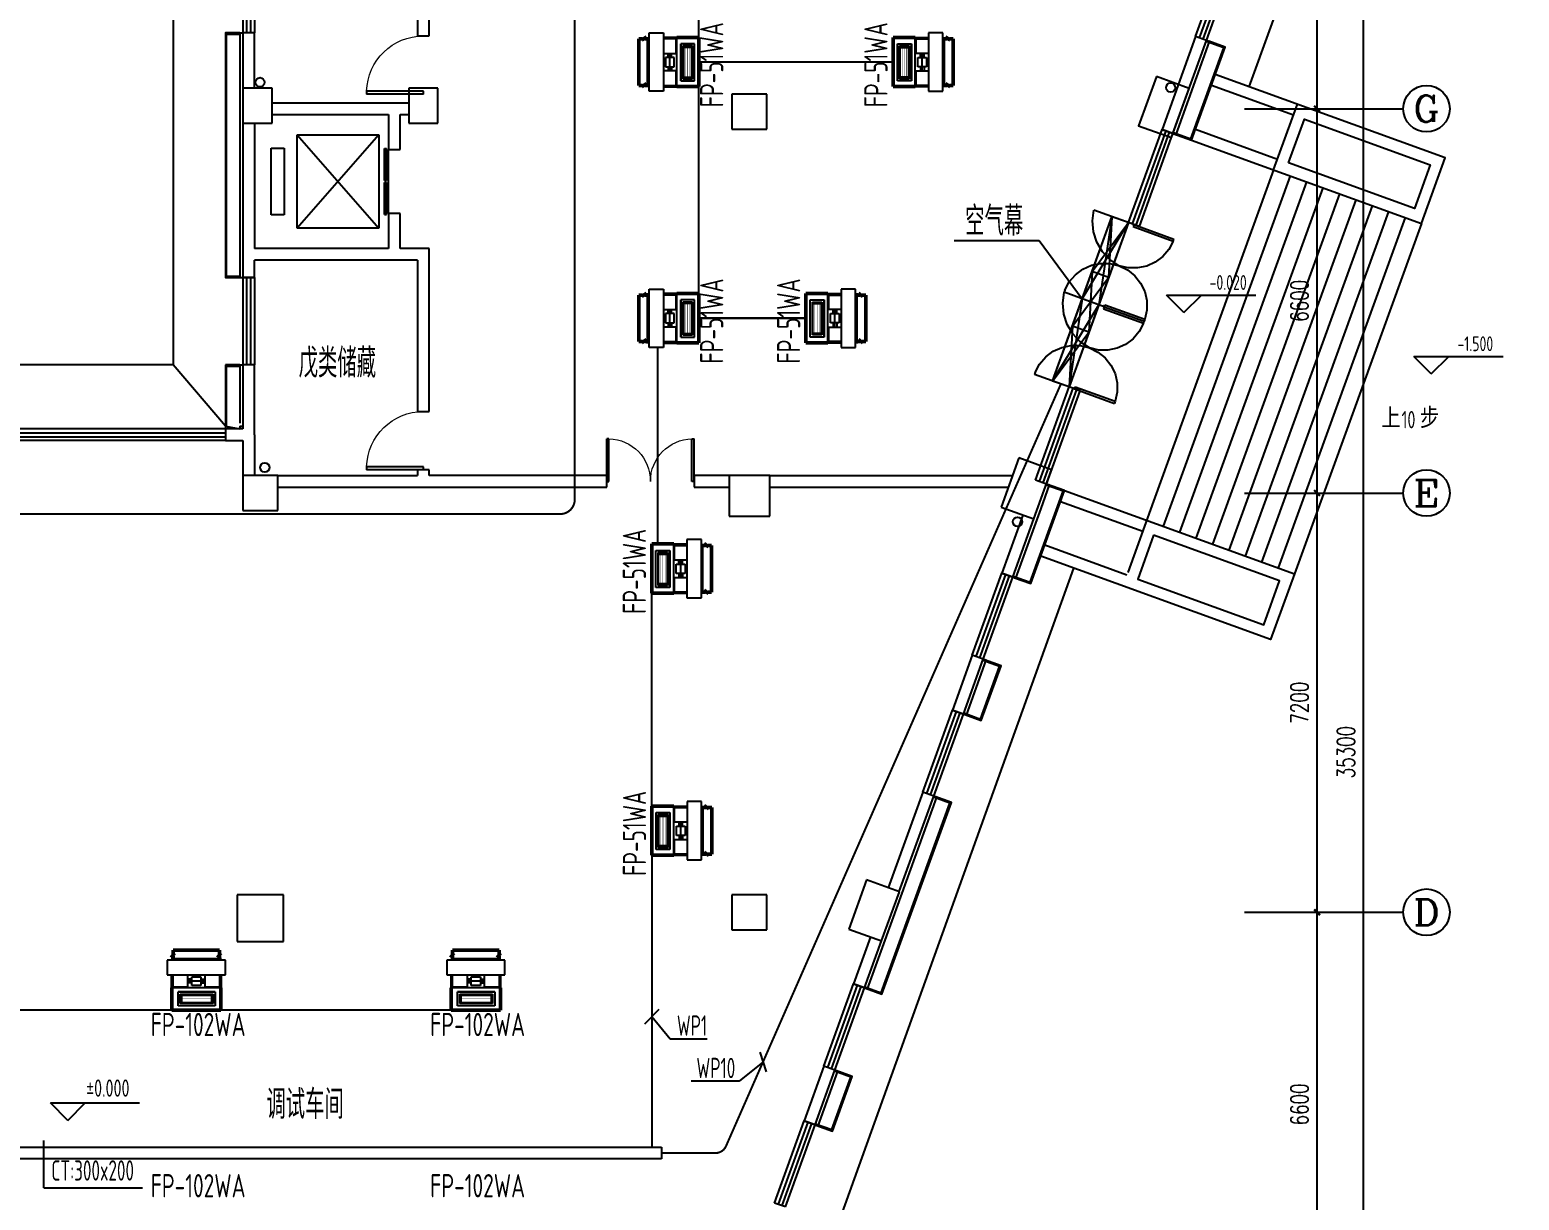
# Model space of a CAD drawing. Extents: x 2166032 to 5302137, y 581493 to 2416206.
# Drawn here: x 2385331 to 2410913, y 1236859 to 1256959 of the extents above; entities that cross this region are included whole.
import ezdxf
from ezdxf.enums import TextEntityAlignment as Align

# ---------------------------------------------------------------- set-up
doc = ezdxf.new("R2010")
doc.units = 0
doc.header["$LTSCALE"] = 1000
doc.header["$MEASUREMENT"] = 0
doc.linetypes.add('DASHEDX2', pattern=[1.5, 1, -0.5])
for name, color, linetype in [('3T_WOOD', 21, 'Continuous'), ('ACS_FFG_FK', 7, 'Continuous'), ('AXIS', 3, 'Continuous'), ('AXIS_TEXT', 7, 'Continuous'), ('CABLETRAY', 4, 'Continuous'), ('COLUMN', 2, 'Continuous'), ('DIM-照明', 3, 'Continuous'), ('DIM_ELEV', 3, 'Continuous'), ('DIM_SYMB', 3, 'Continuous'), ('PUB_TEXT', 7, 'Continuous'), ('STAIR', 8, 'Continuous'), ('SURFACE', 8, 'Continuous'), ('TEL_TEXT', 7, 'Continuous'), ('WALL', 8, 'Continuous'), ('WINDOW', 8, 'Continuous'), ('WIRE-照明', 1, 'Continuous'), ('屋面', 151, 'Continuous'), ('石材幕墙', 8, 'Continuous')]:
    doc.layers.add(name, color=color, linetype=linetype)
doc.layers.add('ACS_KT_SB', color=130, linetype='Continuous', lineweight=13)
doc.layers.add('ACS_SFG_F2', color=6, linetype='Continuous', lineweight=50)
doc.styles.add('_TCH_AXIS', font='complex_.ttf')
doc.styles.add('_TCH_DIM', font='tssdeng.shx', dxfattribs={"bigfont": 'tssdchn.shx'})
doc.styles.add('_TEL_DIM', font='@tssdeng.shx', dxfattribs={"width": 0.8, "height": 3.5, "bigfont": '!tssdchn.shx'})
doc.styles.add('COMPLEX', font='complex_.ttf')
doc.styles.add('DIM_FONT', font='simplex_.ttf', dxfattribs={"width": 0.7})
doc.styles.add('TSSD_Dimension', font='Tssdeng.shx', dxfattribs={"width": 0.7, "bigfont": 'tssdchn.shx'})
doc.styles.add('TSSD_REIN', font='tssdeng.shx', dxfattribs={"width": 0.7, "bigfont": 'tssdchn.shx'})
doc.dimstyles.new('DIMN', dxfattribs={"dimtxt": 300, "dimasz": 100, "dimexe": 250, "dimexo": 300, "dimgap": 150, "dimtad": 1, "dimdec": 0, "dimzin": 0, "dimdsep": 46, "dimtxsty": 'DIM_FONT', "dimblk": 'ARCHTICK', "dimcen": 0.09, "dimclrt": 7, "dimazin": 2, "dimtfac": 1, "dimtdec": 0, "dimtix": 1, "dimtmove": 2, "dimatfit": 3, "dimldrblk": 'ARCHTICK', "dimfxl": 1, "dimtolj": 1, "dimtzin": 0, "dimarcsym": 0})

# ---------------------------------------------------------------- blocks, each defined once
blk = doc.blocks.new('A$C7AC737C2')
at = {"color": 6, "linetype": 'Continuous'}
for p, q in [((0, 150), (1500, 150)), ((0, -150), (0, 150)), ((0, 150), (1500, -150)), ((1500, 150), (0, -150)), ((1500, -150), (1500, 150)), ((1500, -150), (0, -150))]:
    blk.add_line(p, q, dxfattribs=at)
blk = doc.blocks.new('H-DTDFFS-20')
for p, q in [((-0.5, 0.5), (0.5, 0.5)), ((-0.5, -0.5), (-0.5, 0.5)), ((0.5, 0.5), (-0.5, 0.5)), ((0.5, 0.5), (0.5, -0.5)), ((-0.44, -0.34), (-0.44, 0.34)), ((-0.44, 0.34), (0.44, 0.34)), ((-0.4, 0.3), (0.4, 0.3)), ((-0.4, -0.3), (-0.4, 0.3)), ((0.4, 0.3), (0.4, -0.3)), ((0.44, 0.34), (0.44, -0.34)), ((0.44, -0.34), (-0.44, -0.34)), ((0.4, -0.3), (-0.4, -0.3)), ((0.5, -0.5), (-0.5, -0.5))]:
    blk.add_line(p, q)
at = {"const_width": 0.01}
for points in [[(-0.4, 0.162), (0.4, 0.162)], [(-0.4, 0), (0.4, 0)], [(-0.4, -0.162), (0.4, -0.162)]]:
    blk.add_lwpolyline(points, dxfattribs=at)
blk = doc.blocks.new('_ArchTick')
at = {"color": 0, "linetype": 'ByBlock', "const_width": 0.4}
blk.add_lwpolyline([(-0.5, -0.5), (0.5, 0.5)], dxfattribs=at)
blk = doc.blocks.new('*D2531')
at = {"layer": 'AXIS', "color": 0, "lineweight": -2}
for p, q in [((2406497, 1241804), (2407690, 1241804)), ((2407440, 1235204), (2407440, 1241804)), ((2406497, 1235204), (2407690, 1235204))]:
    blk.add_line(p, q, dxfattribs=at)
at = {"layer": 'Defpoints', "color": 0}
for p in [(2406197, 1241804), (2407440, 1241804), (2406197, 1235204)]:
    blk.add_point(p, dxfattribs=at)
at = {"layer": 'AXIS', "color": 0, "lineweight": -2, "xscale": 100, "yscale": 100, "zscale": 100}
for p, rotation in [((2407440, 1241804), 90), ((2407440, 1235204), 270)]:
    blk.add_blockref('_ArchTick', p, dxfattribs=dict(at, rotation=rotation))
at = {"layer": 'AXIS', "color": 7, "insert": (2407138, 1238504), "char_height": 300, "attachment_point": 5, "rotation": 90, "style": 'DIM_FONT'}
blk.add_mtext('\\A1;6600', dxfattribs=at)
blk = doc.blocks.new('*D2532')
at = {"layer": 'AXIS', "color": 0, "lineweight": -2}
for p, q in [((2406497, 1249004), (2407690, 1249004)), ((2407440, 1241804), (2407440, 1249004)), ((2406497, 1241804), (2407690, 1241804))]:
    blk.add_line(p, q, dxfattribs=at)
at = {"layer": 'Defpoints', "color": 0}
for p in [(2406197, 1249004), (2407440, 1249004), (2406197, 1241804)]:
    blk.add_point(p, dxfattribs=at)
at = {"layer": 'AXIS', "color": 0, "lineweight": -2, "xscale": 100, "yscale": 100, "zscale": 100}
for p, rotation in [((2407440, 1249004), 90), ((2407440, 1241804), 270)]:
    blk.add_blockref('_ArchTick', p, dxfattribs=dict(at, rotation=rotation))
at = {"layer": 'AXIS', "color": 7, "insert": (2407138, 1245404), "char_height": 300, "attachment_point": 5, "rotation": 90, "style": 'DIM_FONT'}
blk.add_mtext('\\A1;7200', dxfattribs=at)
blk = doc.blocks.new('*D2533')
at = {"layer": 'AXIS', "color": 0, "lineweight": -2}
for p, q in [((2406497, 1255604), (2407690, 1255604)), ((2407440, 1249004), (2407440, 1255604)), ((2406497, 1249004), (2407690, 1249004))]:
    blk.add_line(p, q, dxfattribs=at)
at = {"layer": 'Defpoints', "color": 0}
for p in [(2406197, 1255604), (2407440, 1255604), (2406197, 1249004)]:
    blk.add_point(p, dxfattribs=at)
at = {"layer": 'AXIS', "color": 0, "lineweight": -2, "xscale": 100, "yscale": 100, "zscale": 100}
for p, rotation in [((2407440, 1255604), 90), ((2407440, 1249004), 270)]:
    blk.add_blockref('_ArchTick', p, dxfattribs=dict(at, rotation=rotation))
at = {"layer": 'AXIS', "color": 7, "insert": (2407138, 1252304), "char_height": 300, "attachment_point": 5, "rotation": 90, "style": 'DIM_FONT'}
blk.add_mtext('\\A1;6600', dxfattribs=at)
blk = doc.blocks.new('*D2534')
at = {"layer": 'AXIS', "color": 0, "lineweight": -2}
for p, q in [((2406497, 1262204), (2407690, 1262204)), ((2407440, 1255604), (2407440, 1262204)), ((2406497, 1255604), (2407690, 1255604))]:
    blk.add_line(p, q, dxfattribs=at)
at = {"layer": 'Defpoints', "color": 0}
for p in [(2406197, 1262204), (2407440, 1262204), (2406197, 1255604)]:
    blk.add_point(p, dxfattribs=at)
at = {"layer": 'AXIS', "color": 0, "lineweight": -2, "xscale": 100, "yscale": 100, "zscale": 100}
for p, rotation in [((2407440, 1262204), 90), ((2407440, 1255604), 270)]:
    blk.add_blockref('_ArchTick', p, dxfattribs=dict(at, rotation=rotation))
at = {"layer": 'AXIS', "color": 7, "insert": (2407138, 1258904), "char_height": 300, "attachment_point": 5, "rotation": 90, "style": 'DIM_FONT'}
blk.add_mtext('\\A1;6600', dxfattribs=at)
blk = doc.blocks.new('*D2535')
at = {"layer": 'AXIS', "color": 0, "lineweight": -2}
for p, q in [((2406497, 1262204), (2408490, 1262204)), ((2408240, 1226904), (2408240, 1262204)), ((2406497, 1226904), (2408490, 1226904))]:
    blk.add_line(p, q, dxfattribs=at)
at = {"layer": 'Defpoints', "color": 0}
for p in [(2406197, 1262204), (2408240, 1262204), (2406197, 1226904)]:
    blk.add_point(p, dxfattribs=at)
at = {"layer": 'AXIS', "color": 0, "lineweight": -2, "xscale": 100, "yscale": 100, "zscale": 100}
for p, rotation in [((2408240, 1262204), 90), ((2408240, 1226904), 270)]:
    blk.add_blockref('_ArchTick', p, dxfattribs=dict(at, rotation=rotation))
at = {"layer": 'AXIS', "color": 7, "insert": (2407938, 1244554), "char_height": 300, "attachment_point": 5, "rotation": 90, "style": 'DIM_FONT'}
blk.add_mtext('\\A1;35300', dxfattribs=at)
blk = doc.blocks.new('$DorLib2D$00000001')
for p, q in [((0.45, 0.975), (0.5, 0.975)), ((0.45, 0), (0.45, 0.975)), ((0.5, 0), (0.5, 0.975)), ((0.5, 0), (0.45, 0))]:
    blk.add_line(p, q)
at = {"lineweight": 13}
blk.add_arc((0.475, 0), 0.975, 91.4693, 180, dxfattribs=at)
blk = doc.blocks.new('$TCHSYS$WIN2D')
for p, q in [((-0.5, 0.5), (0.5, 0.5)), ((-0.5, 0.5), (-0.5, -0.5)), ((0.5, 0.5), (0.5, -0.5)), ((0.5, 0.1667), (-0.5, 0.1667)), ((0.5, -0.1667), (-0.5, -0.1667)), ((-0.5, -0.5), (0.5, -0.5))]:
    blk.add_line(p, q)
blk = doc.blocks.new('$DorLib2D$00000141')
at = {"color": 0}
for points in [[(-0.5, 0), (-0.5, 0.487)], [(-0.475, 0.487), (-0.5, 0.487)], [(-0.475, 0), (-0.475, 0.487)], [(-0.369, 0.473), (-0.475, 0.487)], [(-0.268, 0.435), (-0.369, 0.473)], [(-0.178, 0.377), (-0.268, 0.435)], [(-0.103, 0.3), (-0.178, 0.377)], [(0.178, 0.377), (0.103, 0.3)], [(0.268, 0.435), (0.178, 0.377)], [(0.369, 0.473), (0.268, 0.435)], [(0.475, 0.487), (0.369, 0.473)], [(0.475, 0), (0.475, 0.487)], [(0.475, 0.487), (0.5, 0.487)], [(0.5, 0), (0.5, 0.487)], [(-0.047, 0.208), (-0.103, 0.3)], [(-0.012, 0.107), (-0.047, 0.208)], [(0.047, 0.208), (0.012, 0.107)], [(0.103, 0.3), (0.047, 0.208)], [(0, 0), (-0.012, 0.107)], [(-0.012, -0.107), (0, 0)], [(0.012, 0.107), (0, 0)], [(-0.5, 0), (-0.475, 0)], [(0.5, 0), (0.475, 0)]]:
    blk.add_lwpolyline(points, dxfattribs=at)
at = {"color": 0, "linetype": 'DASHEDX2'}
for points in [[(0, 0), (0.03, -0.122), (0.086, -0.234), (0.165, -0.331), (0.264, -0.408), (0.378, -0.461), (0.5, -0.488)], [(-0.5, 0), (-0.5, -0.488)], [(-0.047, -0.208), (-0.012, -0.107)], [(0.5, 0), (0.5, -0.488)], [(-0.178, -0.377), (-0.103, -0.3)], [(-0.103, -0.3), (-0.047, -0.208)], [(-0.475, -0.488), (-0.5, -0.488)], [(-0.475, -0.487), (-0.369, -0.473)], [(-0.369, -0.473), (-0.268, -0.435)], [(-0.268, -0.435), (-0.178, -0.377)]]:
    blk.add_lwpolyline(points, dxfattribs=at)
blk = doc.blocks.new('_AXISO')
blk.add_circle((0, 0), 0.5)
at = {"layer": 'AXIS_TEXT', "style": 'COMPLEX', "width": 1.171875}
blk.add_attdef('A', text='', height=0.56, dxfattribs=at).set_placement((-0.25, -0.28), (0.25, -0.28), align=Align.FIT)
blk = doc.blocks.new('$TCHSYS$LDOR22D')
for p, q in [((-0.517, 0.833), (-0.017, 0.833)), ((-0.517, 0.833), (-0.517, 0.667)), ((-0.017, 0.833), (-0.017, 0.667)), ((0.017, 0.833), (0.017, 0.667)), ((0.017, 0.833), (0.517, 0.833)), ((0.517, 0.833), (0.517, 0.667)), ((-0.517, 0.667), (-0.017, 0.667)), ((-0.5, 0.5), (0.5, 0.5)), ((0.017, 0.667), (0.517, 0.667))]:
    blk.add_line(p, q)
blk = doc.blocks.new('$TCHSYS$DOOR2D')
for p, q in [((0.45, 0.975), (0.5, 0.975)), ((0.45, 0), (0.45, 0.975)), ((0.5, 0), (0.5, 0.975)), ((0.5, 0), (0.45, 0))]:
    blk.add_line(p, q)
at = {"lineweight": 13}
blk.add_arc((0.475, 0), 0.975, 91.4693, 180, dxfattribs=at)
blk = doc.blocks.new('$DorLib2D$00000002')
for p, q in [((-0.5, 0), (-0.5, 0.4875)), ((-0.475, 0.4875), (-0.5, 0.4875)), ((-0.475, 0), (-0.475, 0.4875)), ((0.475, 0), (0.475, 0.4875)), ((0.475, 0.4875), (0.5, 0.4875)), ((0.5, 0), (0.5, 0.4875)), ((-0.5, 0), (-0.475, 0)), ((0.5, 0), (0.475, 0))]:
    blk.add_line(p, q)
at = {"lineweight": 13}
for centre, start, end in [((-0.4875, 0), 0, 88.53072), ((0.4875, 0), 91.46928, 180)]:
    blk.add_arc(centre, 0.4875, start, end, dxfattribs=at)

msp = doc.modelspace()

# ---------------------------------------------------------------- linework, layer by layer
at = {"color": 0}
for p, q in [((2395943.2, 1255974.3), (2395943.2, 1256834.3)), ((2395968.2, 1255904.3), (2395968.2, 1256904.3)), ((2395968.2, 1256904.3), (2396218.2, 1256904.3)), ((2396218.2, 1256904.3), (2396218.2, 1255904.3)), ((2396443.2, 1256829.3), (2396218.2, 1256829.3)), ((2396443.2, 1255979.3), (2396443.2, 1256829.3)), ((2400540.5, 1255979.3), (2400540.5, 1256829.3)), ((2400540.5, 1256829.3), (2400765.5, 1256829.3)), ((2400765.5, 1256904.3), (2400765.5, 1255904.3)), ((2401015.5, 1256904.3), (2400765.5, 1256904.3)), ((2401015.5, 1255904.3), (2401015.5, 1256904.3)), ((2401040.5, 1255974.3), (2401040.5, 1256834.3)), ((2395968.2, 1256804.3), (2395943.2, 1256804.3)), ((2396430.7, 1256804.3), (2396218.2, 1256804.3)), ((2396218.2, 1256554.3), (2396430.7, 1256554.3)), ((2396293.2, 1256484.3), (2396293.2, 1256554.3)), ((2396324.4, 1256254.3), (2396324.4, 1256554.3)), ((2396355.7, 1256484.3), (2396355.7, 1256554.3)), ((2396430.7, 1256554.3), (2396430.7, 1256804.3)), ((2400553, 1256554.3), (2400553, 1256804.3)), ((2400553, 1256804.3), (2400765.5, 1256804.3)), ((2400765.5, 1256554.3), (2400553, 1256554.3)), ((2400628, 1256484.3), (2400628, 1256554.3)), ((2400659.3, 1256254.3), (2400659.3, 1256554.3)), ((2400690.5, 1256484.3), (2400690.5, 1256554.3)), ((2401015.5, 1256804.3), (2401040.5, 1256804.3)), ((2396399.4, 1256484.3), (2396249.4, 1256484.3)), ((2396249.4, 1256484.3), (2396249.4, 1256324.3)), ((2396249.4, 1256324.3), (2396399.4, 1256324.3)), ((2396293.2, 1256324.3), (2396293.2, 1256254.3)), ((2396355.7, 1256324.3), (2396355.7, 1256254.3)), ((2396399.4, 1256324.3), (2396399.4, 1256484.3)), ((2400584.3, 1256484.3), (2400734.3, 1256484.3)), ((2400584.3, 1256324.3), (2400584.3, 1256484.3)), ((2400734.3, 1256324.3), (2400584.3, 1256324.3)), ((2400628, 1256324.3), (2400628, 1256254.3)), ((2400690.5, 1256324.3), (2400690.5, 1256254.3)), ((2400734.3, 1256484.3), (2400734.3, 1256324.3)), ((2396430.7, 1256254.3), (2396218.2, 1256254.3)), ((2396430.7, 1256004.3), (2396430.7, 1256254.3)), ((2400553, 1256004.3), (2400553, 1256254.3)), ((2400553, 1256254.3), (2400765.5, 1256254.3)), ((2395968.2, 1256004.3), (2395943.2, 1256004.3)), ((2396218.2, 1255904.3), (2395968.2, 1255904.3)), ((2396218.2, 1256004.3), (2396430.7, 1256004.3)), ((2396218.2, 1255979.3), (2396443.2, 1255979.3)), ((2400765.5, 1255979.3), (2400540.5, 1255979.3)), ((2400765.5, 1256004.3), (2400553, 1256004.3)), ((2400765.5, 1255904.3), (2401015.5, 1255904.3)), ((2401015.5, 1256004.3), (2401040.5, 1256004.3)), ((2395968.2, 1251504.3), (2395968.2, 1252504.3)), ((2395968.2, 1252504.3), (2396218.2, 1252504.3)), ((2396218.2, 1252504.3), (2396218.2, 1251504.3)), ((2399265.9, 1252504.3), (2399265.9, 1251504.3)), ((2399515.9, 1252504.3), (2399265.9, 1252504.3)), ((2399515.9, 1251504.3), (2399515.9, 1252504.3)), ((2395943.2, 1251574.3), (2395943.2, 1252434.3)), ((2395968.2, 1252404.3), (2395943.2, 1252404.3)), ((2396443.2, 1252429.3), (2396218.2, 1252429.3)), ((2396430.7, 1252404.3), (2396218.2, 1252404.3)), ((2396430.7, 1252154.3), (2396430.7, 1252404.3)), ((2396443.2, 1251579.3), (2396443.2, 1252429.3)), ((2399040.9, 1251579.3), (2399040.9, 1252429.3)), ((2399040.9, 1252429.3), (2399265.9, 1252429.3)), ((2399053.4, 1252154.3), (2399053.4, 1252404.3)), ((2399053.4, 1252404.3), (2399265.9, 1252404.3)), ((2399515.9, 1252404.3), (2399540.9, 1252404.3)), ((2399540.9, 1251574.3), (2399540.9, 1252434.3)), ((2396218.2, 1252154.3), (2396430.7, 1252154.3)), ((2396399.4, 1252084.3), (2396249.4, 1252084.3)), ((2396249.4, 1252084.3), (2396249.4, 1251924.3)), ((2396293.2, 1252084.3), (2396293.2, 1252154.3)), ((2396324.4, 1251854.3), (2396324.4, 1252154.3)), ((2396355.7, 1252084.3), (2396355.7, 1252154.3)), ((2396399.4, 1251924.3), (2396399.4, 1252084.3)), ((2399265.9, 1252154.3), (2399053.4, 1252154.3)), ((2399084.7, 1252084.3), (2399234.7, 1252084.3)), ((2399084.7, 1251924.3), (2399084.7, 1252084.3)), ((2399128.4, 1252084.3), (2399128.4, 1252154.3)), ((2399159.7, 1251854.3), (2399159.7, 1252154.3)), ((2399190.9, 1252084.3), (2399190.9, 1252154.3)), ((2399234.7, 1252084.3), (2399234.7, 1251924.3)), ((2396430.7, 1251854.3), (2396218.2, 1251854.3)), ((2396249.4, 1251924.3), (2396399.4, 1251924.3)), ((2396293.2, 1251924.3), (2396293.2, 1251854.3)), ((2396355.7, 1251924.3), (2396355.7, 1251854.3)), ((2396430.7, 1251604.3), (2396430.7, 1251854.3)), ((2399053.4, 1251604.3), (2399053.4, 1251854.3)), ((2399053.4, 1251854.3), (2399265.9, 1251854.3)), ((2399234.7, 1251924.3), (2399084.7, 1251924.3)), ((2399128.4, 1251924.3), (2399128.4, 1251854.3)), ((2399190.9, 1251924.3), (2399190.9, 1251854.3)), ((2395968.2, 1251604.3), (2395943.2, 1251604.3)), ((2396218.2, 1251504.3), (2395968.2, 1251504.3)), ((2396218.2, 1251604.3), (2396430.7, 1251604.3)), ((2396218.2, 1251579.3), (2396443.2, 1251579.3)), ((2399265.9, 1251579.3), (2399040.9, 1251579.3)), ((2399265.9, 1251604.3), (2399053.4, 1251604.3)), ((2399265.9, 1251504.3), (2399515.9, 1251504.3)), ((2399515.9, 1251604.3), (2399540.9, 1251604.3)), ((2396391.8, 1247278.7), (2396391.8, 1248128.7)), ((2396391.8, 1248128.7), (2396616.8, 1248128.7)), ((2396616.8, 1248203.7), (2396616.8, 1247203.7)), ((2396866.8, 1248203.7), (2396616.8, 1248203.7)), ((2396866.8, 1247203.7), (2396866.8, 1248203.7)), ((2396891.8, 1247273.7), (2396891.8, 1248133.7)), ((2396404.3, 1247853.7), (2396404.3, 1248103.7)), ((2396404.3, 1248103.7), (2396616.8, 1248103.7)), ((2396616.8, 1247853.7), (2396404.3, 1247853.7)), ((2396479.3, 1247783.7), (2396479.3, 1247853.7)), ((2396510.6, 1247553.7), (2396510.6, 1247853.7)), ((2396541.8, 1247783.7), (2396541.8, 1247853.7)), ((2396866.8, 1248103.7), (2396891.8, 1248103.7)), ((2396435.6, 1247783.7), (2396585.6, 1247783.7)), ((2396435.6, 1247623.7), (2396435.6, 1247783.7)), ((2396585.6, 1247623.7), (2396435.6, 1247623.7)), ((2396479.3, 1247623.7), (2396479.3, 1247553.7)), ((2396541.8, 1247623.7), (2396541.8, 1247553.7)), ((2396585.6, 1247783.7), (2396585.6, 1247623.7)), ((2396404.3, 1247303.7), (2396404.3, 1247553.7)), ((2396404.3, 1247553.7), (2396616.8, 1247553.7)), ((2396616.8, 1247278.7), (2396391.8, 1247278.7)), ((2396616.8, 1247303.7), (2396404.3, 1247303.7)), ((2396616.8, 1247203.7), (2396866.8, 1247203.7)), ((2396866.8, 1247303.7), (2396891.8, 1247303.7)), ((2396394.3, 1242778.7), (2396394.3, 1243628.7)), ((2396394.3, 1243628.7), (2396619.3, 1243628.7)), ((2396406.8, 1243353.7), (2396406.8, 1243603.7)), ((2396406.8, 1243603.7), (2396619.3, 1243603.7)), ((2396619.3, 1243703.7), (2396619.3, 1242703.7)), ((2396869.3, 1243703.7), (2396619.3, 1243703.7)), ((2396869.3, 1242703.7), (2396869.3, 1243703.7)), ((2396869.3, 1243603.7), (2396894.3, 1243603.7)), ((2396894.3, 1242773.7), (2396894.3, 1243633.7)), ((2396619.3, 1243353.7), (2396406.8, 1243353.7)), ((2396438.1, 1243283.7), (2396588.1, 1243283.7)), ((2396438.1, 1243123.7), (2396438.1, 1243283.7)), ((2396481.8, 1243283.7), (2396481.8, 1243353.7)), ((2396513.1, 1243053.7), (2396513.1, 1243353.7)), ((2396544.3, 1243283.7), (2396544.3, 1243353.7)), ((2396588.1, 1243283.7), (2396588.1, 1243123.7)), ((2396406.8, 1242803.7), (2396406.8, 1243053.7)), ((2396406.8, 1243053.7), (2396619.3, 1243053.7)), ((2396588.1, 1243123.7), (2396438.1, 1243123.7)), ((2396481.8, 1243123.7), (2396481.8, 1243053.7)), ((2396544.3, 1243123.7), (2396544.3, 1243053.7)), ((2396619.3, 1242778.7), (2396394.3, 1242778.7)), ((2396619.3, 1242803.7), (2396406.8, 1242803.7)), ((2396869.3, 1242803.7), (2396894.3, 1242803.7)), ((2396619.3, 1242703.7), (2396869.3, 1242703.7)), ((2388691.8, 1240979), (2387691.8, 1240979)), ((2387691.8, 1240979), (2387691.8, 1240729)), ((2388621.8, 1241004), (2387761.8, 1241004)), ((2387791.8, 1240979), (2387791.8, 1241004)), ((2388591.8, 1240979), (2388591.8, 1241004)), ((2388691.8, 1240729), (2388691.8, 1240979)), ((2393491.8, 1240979), (2392491.8, 1240979)), ((2392491.8, 1240979), (2392491.8, 1240729)), ((2393421.8, 1241004), (2392561.8, 1241004)), ((2392591.8, 1240979), (2392591.8, 1241004)), ((2393391.8, 1240979), (2393391.8, 1241004)), ((2393491.8, 1240729), (2393491.8, 1240979)), ((2387691.8, 1240729), (2388691.8, 1240729)), ((2387766.8, 1240504), (2387766.8, 1240729)), ((2387791.8, 1240516.5), (2387791.8, 1240729)), ((2388041.8, 1240729), (2388041.8, 1240516.5)), ((2388111.8, 1240547.7), (2388111.8, 1240697.7)), ((2388111.8, 1240697.7), (2388271.8, 1240697.7)), ((2388271.8, 1240697.7), (2388271.8, 1240547.7)), ((2388341.8, 1240516.5), (2388341.8, 1240729)), ((2388591.8, 1240729), (2388591.8, 1240516.5)), ((2388616.8, 1240729), (2388616.8, 1240504)), ((2392491.8, 1240729), (2393491.8, 1240729)), ((2392566.8, 1240504), (2392566.8, 1240729)), ((2392591.8, 1240516.5), (2392591.8, 1240729)), ((2392841.8, 1240729), (2392841.8, 1240516.5)), ((2392911.8, 1240547.7), (2392911.8, 1240697.7)), ((2392911.8, 1240697.7), (2393071.8, 1240697.7)), ((2393071.8, 1240697.7), (2393071.8, 1240547.7)), ((2393141.8, 1240516.5), (2393141.8, 1240729)), ((2393391.8, 1240729), (2393391.8, 1240516.5)), ((2393416.8, 1240729), (2393416.8, 1240504)), ((2388616.8, 1240504), (2387766.8, 1240504)), ((2388041.8, 1240516.5), (2387791.8, 1240516.5)), ((2388111.8, 1240654), (2388041.8, 1240654)), ((2388341.8, 1240622.7), (2388041.8, 1240622.7)), ((2388111.8, 1240591.5), (2388041.8, 1240591.5)), ((2388271.8, 1240547.7), (2388111.8, 1240547.7)), ((2388271.8, 1240654), (2388341.8, 1240654)), ((2388271.8, 1240591.5), (2388341.8, 1240591.5)), ((2388591.8, 1240516.5), (2388341.8, 1240516.5)), ((2393416.8, 1240504), (2392566.8, 1240504)), ((2392841.8, 1240516.5), (2392591.8, 1240516.5)), ((2392911.8, 1240654), (2392841.8, 1240654)), ((2393141.8, 1240622.7), (2392841.8, 1240622.7)), ((2392911.8, 1240591.5), (2392841.8, 1240591.5)), ((2393071.8, 1240547.7), (2392911.8, 1240547.7)), ((2393071.8, 1240654), (2393141.8, 1240654)), ((2393071.8, 1240591.5), (2393141.8, 1240591.5)), ((2393391.8, 1240516.5), (2393141.8, 1240516.5))]:
    msp.add_line(p, q, dxfattribs=at)
at = {"color": 6, "linetype": 'Continuous'}
for p, q in [((2403578.8, 1252808.8), (2403918.4, 1253749.3)), ((2403918.4, 1253749.3), (2403861, 1252706.9)), ((2404200.6, 1253647.5), (2403918.4, 1253749.3)), ((2403578.8, 1252808.8), (2404200.6, 1253647.5)), ((2404200.6, 1253647.5), (2403861, 1252706.9)), ((2403239.2, 1251868.2), (2403578.8, 1252808.8)), ((2403578.8, 1252808.8), (2403521.4, 1251766.3)), ((2403861, 1252706.9), (2403578.8, 1252808.8)), ((2403861, 1252706.9), (2403578.8, 1252808.8)), ((2403239.2, 1251868.2), (2403861, 1252706.9)), ((2403861, 1252706.9), (2403521.4, 1251766.3)), ((2402899.6, 1250927.6), (2403239.2, 1251868.2)), ((2402899.6, 1250927.6), (2403521.4, 1251766.3)), ((2403239.2, 1251868.2), (2403181.8, 1250825.8)), ((2403521.4, 1251766.3), (2403181.8, 1250825.8)), ((2403521.4, 1251766.3), (2403239.2, 1251868.2)), ((2403521.4, 1251766.3), (2403239.2, 1251868.2)), ((2403181.8, 1250825.8), (2402899.6, 1250927.6))]:
    msp.add_line(p, q, dxfattribs=at)
for p, q in [((2401207.2, 1253340.9), (2402667.4, 1253340.9)), ((2402667.4, 1253340.9), (2403409, 1252338.5)), ((2385571.1, 1237072.2), (2385571.1, 1237884.1)), ((2385571.1, 1237072.2), (2387265.5, 1237072.2))]:
    msp.add_line(p, q)
msp.add_circle((2604640.5, 1020101.3), 438608.5)
at = {"layer": '3T_WOOD'}
for points in [[(2406274.8, 1255980.6), (2407763.1, 1260086.3), (2405217.5, 1263704.2), (2387791.8, 1263704.2), (2387791.8, 1251204.2), (2382241.8, 1251204.2)], [(2388691.8, 1250154.2), (2387791.8, 1251204.2)], [(2403259.7, 1247713), (2395352.7, 1225704.2), (2378591.8, 1225704.2)]]:
    msp.add_lwpolyline(points, dxfattribs=at)
at = {"layer": 'ACS_SFG_F2'}
for p, q in [((2395922, 1256838.8), (2395844.8, 1256780.9)), ((2395897.3, 1256804.3), (2395922, 1256838.8)), ((2396821.5, 1256829.3), (2396443.2, 1256829.3)), ((2396821.5, 1255984.2), (2396821.5, 1256829.3)), ((2400162.2, 1255984.2), (2400162.2, 1256829.3)), ((2400162.2, 1256829.3), (2400540.5, 1256829.3)), ((2401086.4, 1256804.3), (2401061.7, 1256838.8)), ((2401061.7, 1256838.8), (2401138.9, 1256780.9)), ((2395855.4, 1256803.7), (2395793.2, 1256804.3)), ((2395793.2, 1256804.3), (2395793.2, 1256004.3)), ((2395844.8, 1256780.9), (2395855.4, 1256803.7)), ((2395943.2, 1256804.3), (2395897.3, 1256804.3)), ((2401040.5, 1256804.3), (2401086.4, 1256804.3)), ((2401128.4, 1256803.7), (2401190.5, 1256804.3)), ((2401138.9, 1256780.9), (2401128.4, 1256803.7)), ((2401190.5, 1256804.3), (2401190.5, 1256004.3)), ((2395922, 1256038.8), (2395844.8, 1255980.9)), ((2395897.3, 1256004.3), (2395922, 1256038.8)), ((2401086.4, 1256004.3), (2401061.7, 1256038.8)), ((2401061.7, 1256038.8), (2401138.9, 1255980.9)), ((2395855.4, 1256003.7), (2395793.2, 1256004.3)), ((2395844.8, 1255980.9), (2395855.4, 1256003.7)), ((2395943.2, 1256004.3), (2395897.3, 1256004.3)), ((2396821.5, 1255984.2), (2396443.2, 1255984.2)), ((2400162.2, 1255984.2), (2400540.5, 1255984.2)), ((2401040.5, 1256004.3), (2401086.4, 1256004.3)), ((2401128.4, 1256003.7), (2401190.5, 1256004.3)), ((2401138.9, 1255980.9), (2401128.4, 1256003.7)), ((2395855.4, 1252403.7), (2395793.2, 1252404.3)), ((2395793.2, 1252404.3), (2395793.2, 1251604.3)), ((2395922, 1252438.8), (2395844.8, 1252380.9)), ((2395844.8, 1252380.9), (2395855.4, 1252403.7)), ((2395897.3, 1252404.3), (2395922, 1252438.8)), ((2395943.2, 1252404.3), (2395897.3, 1252404.3)), ((2396821.5, 1252429.3), (2396443.2, 1252429.3)), ((2396821.5, 1251584.2), (2396821.5, 1252429.3)), ((2398662.6, 1251584.2), (2398662.6, 1252429.3)), ((2398662.6, 1252429.3), (2399040.9, 1252429.3)), ((2399540.9, 1252404.3), (2399586.8, 1252404.3)), ((2399586.8, 1252404.3), (2399562.1, 1252438.8)), ((2399562.1, 1252438.8), (2399639.3, 1252380.9)), ((2399628.8, 1252403.7), (2399690.9, 1252404.3)), ((2399639.3, 1252380.9), (2399628.8, 1252403.7)), ((2399690.9, 1252404.3), (2399690.9, 1251604.3)), ((2395855.4, 1251603.7), (2395793.2, 1251604.3)), ((2395922, 1251638.8), (2395844.8, 1251580.9)), ((2395844.8, 1251580.9), (2395855.4, 1251603.7)), ((2395897.3, 1251604.3), (2395922, 1251638.8)), ((2395943.2, 1251604.3), (2395897.3, 1251604.3)), ((2396821.5, 1251584.2), (2396443.2, 1251584.2)), ((2398662.6, 1251584.2), (2399040.9, 1251584.2)), ((2399540.9, 1251604.3), (2399586.8, 1251604.3)), ((2399586.8, 1251604.3), (2399562.1, 1251638.8)), ((2399562.1, 1251638.8), (2399639.3, 1251580.9)), ((2399628.8, 1251603.7), (2399690.9, 1251604.3)), ((2399639.3, 1251580.9), (2399628.8, 1251603.7)), ((2396013.5, 1247283.6), (2396013.5, 1248128.7)), ((2396013.5, 1248128.7), (2396391.8, 1248128.7)), ((2396937.7, 1248103.7), (2396913, 1248138.2)), ((2396913, 1248138.2), (2396990.2, 1248080.3)), ((2396891.8, 1248103.7), (2396937.7, 1248103.7)), ((2396979.7, 1248103.1), (2397041.8, 1248103.7)), ((2396990.2, 1248080.3), (2396979.7, 1248103.1)), ((2397041.8, 1248103.7), (2397041.8, 1247303.7)), ((2396013.5, 1247283.6), (2396391.8, 1247283.6)), ((2396891.8, 1247303.7), (2396937.7, 1247303.7)), ((2396937.7, 1247303.7), (2396913, 1247338.2)), ((2396913, 1247338.2), (2396990.2, 1247280.3)), ((2396979.7, 1247303.1), (2397041.8, 1247303.7)), ((2396990.2, 1247280.3), (2396979.7, 1247303.1)), ((2396016, 1242783.6), (2396016, 1243628.7)), ((2396016, 1243628.7), (2396394.3, 1243628.7)), ((2396894.3, 1243603.7), (2396940.2, 1243603.7)), ((2396940.2, 1243603.7), (2396915.5, 1243638.3)), ((2396915.5, 1243638.3), (2396992.7, 1243580.4)), ((2396982.2, 1243603.2), (2397044.3, 1243603.7)), ((2396992.7, 1243580.4), (2396982.2, 1243603.2)), ((2397044.3, 1243603.7), (2397044.3, 1242803.7)), ((2396016, 1242783.6), (2396394.3, 1242783.6)), ((2396894.3, 1242803.7), (2396940.2, 1242803.7)), ((2396940.2, 1242803.7), (2396915.5, 1242838.3)), ((2396915.5, 1242838.3), (2396992.7, 1242780.4)), ((2396982.2, 1242803.2), (2397044.3, 1242803.7)), ((2396992.7, 1242780.4), (2396982.2, 1242803.2)), ((2387757.2, 1241025.2), (2387815.2, 1241102.3)), ((2387791.8, 1241049.8), (2387757.2, 1241025.2)), ((2388591.8, 1241154), (2387791.8, 1241154)), ((2387792.3, 1241091.8), (2387791.8, 1241154)), ((2387791.8, 1241004), (2387791.8, 1241049.8)), ((2387815.2, 1241102.3), (2387792.3, 1241091.8)), ((2388557.2, 1241025.2), (2388615.2, 1241102.3)), ((2388591.8, 1241049.8), (2388557.2, 1241025.2)), ((2388592.3, 1241091.8), (2388591.8, 1241154)), ((2388591.8, 1241004), (2388591.8, 1241049.8)), ((2388615.2, 1241102.3), (2388592.3, 1241091.8)), ((2392557.2, 1241025.2), (2392615.2, 1241102.3)), ((2392591.8, 1241049.8), (2392557.2, 1241025.2)), ((2393391.8, 1241154), (2392591.8, 1241154)), ((2392592.3, 1241091.8), (2392591.8, 1241154)), ((2392591.8, 1241004), (2392591.8, 1241049.8)), ((2392615.2, 1241102.3), (2392592.3, 1241091.8)), ((2393357.2, 1241025.2), (2393415.2, 1241102.3)), ((2393391.8, 1241049.8), (2393357.2, 1241025.2)), ((2393392.3, 1241091.8), (2393391.8, 1241154)), ((2393391.8, 1241004), (2393391.8, 1241049.8)), ((2393415.2, 1241102.3), (2393392.3, 1241091.8)), ((2387769.2, 1240125.6), (2387769.2, 1240504)), ((2388614.3, 1240125.6), (2388614.3, 1240504)), ((2392569.2, 1240125.6), (2392569.2, 1240504)), ((2393414.3, 1240125.6), (2393414.3, 1240504)), ((2388614.3, 1240125.6), (2387769.2, 1240125.7)), ((2393414.3, 1240125.6), (2392569.2, 1240125.7))]:
    msp.add_line(p, q, dxfattribs=at)
at = {"layer": 'AXIS'}
for p, q in [((2406196.6, 1255604.2), (2408920.1, 1255604.2)), ((2406196.6, 1249004.2), (2408920.1, 1249004.2)), ((2406196.6, 1241804.2), (2408920.1, 1241804.2))]:
    msp.add_line(p, q, dxfattribs=at)
at = {"layer": 'CABLETRAY'}
for p, q in [((2379005.9, 1237769), (2396179, 1237769)), ((2396179, 1237769), (2396179, 1237569)), ((2396179, 1237569), (2379005.9, 1237569))]:
    msp.add_line(p, q, dxfattribs=at)
at = {"layer": 'COLUMN'}
for p, q in [((2389491.8, 1255954.2), (2388991.8, 1255954.2)), ((2388991.8, 1255954.2), (2388991.8, 1255354.2)), ((2389491.8, 1255354.2), (2389491.8, 1255954.2)), ((2392341.8, 1255954.2), (2391841.8, 1255954.2)), ((2391841.8, 1255954.2), (2391841.8, 1255354.2)), ((2392341.8, 1255354.2), (2392341.8, 1255954.2)), ((2397991.8, 1255854.2), (2397391.8, 1255854.2)), ((2397391.8, 1255854.2), (2397391.8, 1255254.2)), ((2397991.8, 1255254.2), (2397991.8, 1255854.2)), ((2388991.8, 1255354.2), (2389491.8, 1255354.2)), ((2391841.8, 1255354.2), (2392341.8, 1255354.2)), ((2397391.8, 1255254.2), (2397991.8, 1255254.2)), ((2402317.9, 1249608.6), (2402012.3, 1248762.1)), ((2402882.2, 1249404.9), (2402317.9, 1249608.6)), ((2402576.6, 1248558.3), (2402882.2, 1249404.9)), ((2389591.8, 1249304.2), (2388991.8, 1249304.2)), ((2388991.8, 1249304.2), (2388991.8, 1248704.2)), ((2389591.8, 1248704.2), (2389591.8, 1249304.2)), ((2398041.8, 1249304.2), (2397341.8, 1249304.2)), ((2397341.8, 1249304.2), (2397341.8, 1248604.2)), ((2398041.8, 1248604.2), (2398041.8, 1249304.2)), ((2388991.8, 1248704.2), (2389591.8, 1248704.2)), ((2402012.3, 1248762.1), (2402576.6, 1248558.3)), ((2397341.8, 1248604.2), (2398041.8, 1248604.2)), ((2399702.2, 1242361.4), (2399396.6, 1241514.9)), ((2400266.6, 1242157.7), (2399702.2, 1242361.4)), ((2389691.8, 1242104.2), (2388891.8, 1242104.2)), ((2388891.8, 1242104.2), (2388891.8, 1241304.2)), ((2389691.8, 1241304.2), (2389691.8, 1242104.2)), ((2397991.8, 1242104.2), (2397391.8, 1242104.2)), ((2397391.8, 1242104.2), (2397391.8, 1241504.2)), ((2397991.8, 1241504.2), (2397991.8, 1242104.2)), ((2399961, 1241311.2), (2400266.6, 1242157.7)), ((2397391.8, 1241504.2), (2397991.8, 1241504.2)), ((2399396.6, 1241514.9), (2399961, 1241311.2)), ((2388891.8, 1241304.2), (2389691.8, 1241304.2))]:
    msp.add_line(p, q, dxfattribs=at)
at = {"layer": 'DIM-照明'}
for p, q in [((2395892.3, 1239890.1), (2396139.7, 1240137.6)), ((2397871.1, 1239399), (2397976.6, 1239065.3))]:
    msp.add_line(p, q, dxfattribs=at)
for points in [[(2396016, 1240013.8), (2396331.8, 1239633.5)], [(2396331.8, 1239633.5), (2396963.4, 1239633.5)], [(2397923.8, 1239232.1), (2397514.2, 1238904.7)], [(2397514.2, 1238904.7), (2396693, 1238904.7)]]:
    msp.add_lwpolyline(points, dxfattribs=at)
at = {"layer": 'DIM_ELEV'}
for p, q in [((2405153.3, 1252102.2), (2404853.3, 1252402.2)), ((2404853.3, 1252402.2), (2406386.6, 1252402.2)), ((2405153.3, 1252102.2), (2405453.3, 1252402.2)), ((2409403.3, 1251050), (2409103.3, 1251350)), ((2409103.3, 1251350), (2410636.7, 1251350)), ((2409403.3, 1251050), (2409703.3, 1251350)), ((2385984.8, 1238230.8), (2385684.8, 1238530.8)), ((2385684.8, 1238530.8), (2387218.1, 1238530.8)), ((2385984.8, 1238230.8), (2386284.8, 1238530.8))]:
    msp.add_line(p, q, dxfattribs=at)
at = {"layer": 'DIM_SYMB'}
msp.add_lwpolyline([(2408448.4, 1250324.8, 0, 0, 0), (2407065.6, 1250831.9, 80, 0, 0), (2406784, 1250935.2, 0, 0, 0)], format="xyseb", dxfattribs=at)
at = {"layer": 'STAIR'}
for p, q in [((2389924.9, 1255154.2), (2391324.9, 1255154.2)), ((2389924.9, 1253554.2), (2389924.9, 1255154.2)), ((2389924.9, 1255154.2), (2391324.9, 1253554.2)), ((2391324.9, 1255154.2), (2389924.9, 1253554.2)), ((2391324.9, 1255154.2), (2391324.9, 1253554.2)), ((2389474.9, 1254929.2), (2389699.9, 1254929.2)), ((2389474.9, 1253779.2), (2389474.9, 1254929.2)), ((2389699.9, 1254929.2), (2389699.9, 1253779.2)), ((2406695.1, 1254551.8), (2404633.2, 1248863.9)), ((2406977.1, 1254449.6), (2404795.9, 1248432.6)), ((2407259.1, 1254347.3), (2405078, 1248330.3)), ((2407541.2, 1254245.1), (2405360, 1248228.1)), ((2407823.2, 1254142.9), (2405642, 1248125.9)), ((2408105.2, 1254040.6), (2405924.1, 1248023.6)), ((2389699.9, 1253779.2), (2389474.9, 1253779.2)), ((2408387.3, 1253938.4), (2406206.1, 1247921.4)), ((2408669.3, 1253836.1), (2406488.2, 1247819.1)), ((2391324.9, 1253554.2), (2389924.9, 1253554.2)), ((2408951.4, 1253733.9), (2406770.2, 1247716.9)), ((2409233, 1253631.8), (2407052.3, 1247614.7))]:
    msp.add_line(p, q, dxfattribs=at)
for points in [[(2405284.8, 1255062.9), (2409233, 1253631.8), (2409641.9, 1254760), (2405693.4, 1256191.3)], [(2407035.4, 1255492.1), (2405625.2, 1256003.3)], [(2406693.9, 1254552.2), (2407102.5, 1255680.5)], [(2406950.8, 1254671.8), (2407223.4, 1255423.9), (2409385.7, 1254640.1), (2409113.1, 1253888), (2406950.8, 1254671.8)], [(2405353, 1255251), (2406762.8, 1254740)], [(2403103.7, 1249046), (2407052.7, 1247614.5), (2406643.7, 1246486.3), (2402694.7, 1247917.9)], [(2403035.5, 1248858), (2404446.1, 1248346.6)], [(2404633.2, 1248863.9), (2404190.1, 1247641.7)], [(2404634.2, 1248278.5), (2404361.5, 1247526.4), (2406523.8, 1246742.5), (2406796.5, 1247494.6), (2404634.2, 1248278.5)], [(2404173.5, 1247594.5), (2402762.9, 1248105.9)]]:
    msp.add_lwpolyline(points, dxfattribs=at)
at = {"layer": 'SURFACE'}
for p, q in [((2388941.8, 1256904.2), (2388991.8, 1256904.2)), ((2388941.8, 1256904.2), (2388941.8, 1255604.2)), ((2405590.3, 1256760.5), (2405013, 1255161.5)), ((2405590.3, 1256760.5), (2405543.3, 1256777.5)), ((2388941.8, 1255604.2), (2388941.8, 1253104.2)), ((2405013, 1255161.5), (2404966, 1255178.5)), ((2388941.8, 1253104.2), (2388941.8, 1253054.2)), ((2388941.8, 1253104.2), (2388941.8, 1252704.2)), ((2388941.8, 1253054.2), (2388941.8, 1253054.2)), ((2388941.8, 1252704.2), (2388991.8, 1252704.2)), ((2388941.8, 1251204.2), (2388991.8, 1251204.2)), ((2388941.8, 1251204.2), (2388941.8, 1250204.2)), ((2388691.8, 1250154.2), (2388691.8, 1250104.2)), ((2388691.8, 1250154.2), (2388941.8, 1250104.2)), ((2388941.8, 1250154.2), (2388991.8, 1250154.2)), ((2388941.8, 1250154.2), (2388941.8, 1250104.2)), ((2402839.6, 1249141.9), (2402694.3, 1248739.5)), ((2402839.6, 1249141.9), (2402793.3, 1249158.6)), ((2402694.3, 1248739.5), (2402262.3, 1247542.9)), ((2402262.3, 1247542.9), (2402215.3, 1247559.9)), ((2401752.9, 1246132), (2401413.3, 1245191.5)), ((2401752.9, 1246132), (2401705.9, 1246149)), ((2401413.3, 1245191.5), (2401366.3, 1245208.4)), ((2400903.9, 1243780.6), (2400159.2, 1241718)), ((2400903.9, 1243780.6), (2400856.9, 1243797.6)), ((2400159.2, 1241718), (2399715.4, 1240488.6)), ((2399715.4, 1240488.6), (2399668.3, 1240505.6)), ((2399206, 1239077.7), (2398866.4, 1238137.2)), ((2399206, 1239077.7), (2399158.9, 1239094.7)), ((2398866.4, 1238137.2), (2398819.4, 1238154.2))]:
    msp.add_line(p, q, dxfattribs=at)
at = {"layer": 'WALL'}
for p, q in [((2391991.8, 1262003.8), (2391991.8, 1256854.2)), ((2392191.8, 1256854.2), (2392191.8, 1262003.8)), ((2389191.8, 1256904.2), (2388991.8, 1256904.2)), ((2388991.8, 1256904.2), (2388991.8, 1255954.2)), ((2389191.8, 1255954.2), (2389191.8, 1256904.2)), ((2391991.8, 1256854.2), (2392191.8, 1256854.2)), ((2405355.2, 1256845.4), (2404777.9, 1255246.4)), ((2405543.3, 1256777.5), (2405355.2, 1256845.4)), ((2404966, 1255178.5), (2405543.3, 1256777.5)), ((2389491.8, 1255704.2), (2391591.8, 1255704.2)), ((2391591.8, 1255704.2), (2391841.8, 1255704.2)), ((2388991.8, 1255354.2), (2388991.8, 1253104.2)), ((2389191.8, 1255354.2), (2389191.8, 1253204.2)), ((2389491.8, 1255504.2), (2391491.8, 1255504.2)), ((2391491.8, 1255504.2), (2391491.8, 1254904.2)), ((2391691.8, 1254904.2), (2391691.8, 1255504.2)), ((2391691.8, 1255504.2), (2391841.8, 1255504.2)), ((2404777.9, 1255246.4), (2404966, 1255178.5)), ((2391491.8, 1254904.2), (2391691.8, 1254904.2)), ((2391691.8, 1253804.2), (2391491.8, 1253804.2)), ((2391491.8, 1253804.2), (2391491.8, 1253204.2)), ((2391691.8, 1253204.2), (2391691.8, 1253804.2)), ((2388991.8, 1253104.2), (2388991.8, 1252704.2)), ((2391491.8, 1253204.2), (2389191.8, 1253204.2)), ((2389191.8, 1252704.2), (2389191.8, 1253004.2)), ((2391591.8, 1253004.2), (2389191.8, 1253004.2)), ((2391991.8, 1253004.2), (2391591.8, 1253004.2)), ((2392191.8, 1253204.2), (2391691.8, 1253204.2)), ((2391991.8, 1253004.2), (2391991.8, 1250404.2)), ((2392191.8, 1250404.2), (2392191.8, 1253204.2)), ((2388991.8, 1252704.2), (2389191.8, 1252704.2)), ((2389191.8, 1251204.2), (2388991.8, 1251204.2)), ((2388991.8, 1251204.2), (2388991.8, 1250104.2)), ((2389191.8, 1250004.2), (2389191.8, 1251204.2)), ((2391991.8, 1250404.2), (2392191.8, 1250404.2)), ((2388991.8, 1250104.2), (2388691.8, 1250104.2)), ((2388691.8, 1250104.2), (2388691.8, 1249904.2)), ((2388691.8, 1249904.2), (2388991.8, 1249904.2)), ((2388991.8, 1249904.2), (2388991.8, 1249304.2)), ((2389191.8, 1250004.2), (2389191.8, 1249304.2)), ((2392191.8, 1249404.2), (2391991.8, 1249404.2)), ((2391991.8, 1249404.2), (2391991.8, 1249304.2)), ((2392191.8, 1249304.2), (2392191.8, 1249404.2)), ((2389591.8, 1249304.2), (2391991.8, 1249304.2)), ((2395241.8, 1249304.2), (2392191.8, 1249304.2)), ((2395241.8, 1249104.2), (2395241.8, 1249304.2)), ((2397341.8, 1249304.2), (2396741.8, 1249304.2)), ((2396741.8, 1249304.2), (2396741.8, 1249104.2)), ((2398041.8, 1249304.2), (2402208, 1249304.2)), ((2389591.8, 1249104.2), (2392091.8, 1249104.2)), ((2392091.8, 1249104.2), (2395241.8, 1249104.2)), ((2396741.8, 1249104.2), (2397341.8, 1249104.2)), ((2398041.8, 1249104.2), (2402135.7, 1249104.2)), ((2402387.8, 1248626.5), (2402027.2, 1247627.8)), ((2402215.3, 1247559.9), (2402575.9, 1248558.6)), ((2402027.2, 1247627.8), (2402215.3, 1247559.9)), ((2401517.8, 1246216.9), (2401178.2, 1245276.4)), ((2401366.3, 1245208.4), (2401705.9, 1246149)), ((2401705.9, 1246149), (2401517.8, 1246216.9)), ((2401178.2, 1245276.4), (2401366.3, 1245208.4)), ((2400668.8, 1243865.5), (2400076.9, 1242226.2)), ((2400265, 1242158.3), (2400856.9, 1243797.6)), ((2400856.9, 1243797.6), (2400668.8, 1243865.5)), ((2399771.3, 1241379.7), (2399480.2, 1240573.5)), ((2399668.3, 1240505.6), (2399959.4, 1241311.7)), ((2399480.2, 1240573.5), (2399668.3, 1240505.6)), ((2398970.8, 1239162.6), (2398631.2, 1238222.1)), ((2399158.9, 1239094.7), (2398970.8, 1239162.6)), ((2398819.4, 1238154.2), (2399158.9, 1239094.7)), ((2398631.2, 1238222.1), (2398819.4, 1238154.2))]:
    msp.add_line(p, q, dxfattribs=at)
msp.add_lwpolyline([(2404681.8, 1256157.5), (2404376.2, 1255311), (2404940.6, 1255107.3), (2405246.2, 1255953.8), (2404681.8, 1256157.5)], dxfattribs=at)
at = {"layer": 'WIRE-照明', "linetype": 'Continuous', "const_width": 35}
for points in [[(2394691.4, 1262118.9), (2394691.4, 1248893.4, -0.4142136), (2394441.4, 1248643.4), (2383388.3, 1248643.4, -0.4142136), (2383138.3, 1248893.4), (2383138.3, 1249698.9)], [(2403040.7, 1250876.7), (2397289.5, 1237788.6, -0.2975347), (2397106.4, 1237669), (2396179, 1237669)]]:
    msp.add_lwpolyline(points, format="xyb", dxfattribs=at)
for points in [[(2396821.5, 1259784), (2396821.5, 1256829.3)], [(2396821.5, 1256406.7), (2400162.2, 1256406.7)], [(2396821.5, 1255984.2), (2396821.5, 1252429.3)], [(2396821.5, 1252006.7), (2398662.6, 1252006.7)], [(2396114, 1251509.2), (2396114, 1248128.7)], [(2396013.5, 1247283.6), (2396013.5, 1243628.7)], [(2396016, 1242783.6), (2396016, 1237769)], [(2383814.3, 1240125.8), (2387769.2, 1240125.6)], [(2388614.3, 1240125.6), (2392569.2, 1240125.6)]]:
    msp.add_lwpolyline(points, dxfattribs=at)
at = {"layer": '屋面', "color": 6}
for centre in [(2389285.4, 1256057.3), (2404926.2, 1255967), (2389367.2, 1249442.4), (2402295.9, 1248510)]:
    msp.add_circle(centre, 80, dxfattribs=at)
at = {"layer": '石材幕墙'}
for p, q in [((2388941.8, 1251204.2), (2388691.8, 1251204.2)), ((2388691.8, 1251204.2), (2388691.8, 1250154.2)), ((2388711.8, 1250154.2), (2388711.8, 1251184.2)), ((2388711.8, 1251184.2), (2388941.8, 1251184.2)), ((2388691.8, 1250404.2), (2388691.8, 1250404.2)), ((2388711.8, 1250384.2), (2388711.8, 1250384.2))]:
    msp.add_line(p, q, dxfattribs=at)
for points in [[(2388941.8, 1256904.2), (2388691.8, 1256904.2), (2388691.8, 1252704.2), (2388941.8, 1252704.2)], [(2388941.8, 1252724.2), (2388711.8, 1252724.2), (2388711.8, 1256884.2), (2388941.8, 1256884.2)], [(2404966, 1255178.5), (2405284.8, 1255062.9), (2405864.1, 1256661.1), (2405582.1, 1256763.4)], [(2404972.8, 1255197.3), (2405272.8, 1255088.5), (2405838.5, 1256649.1), (2405536.5, 1256758.6)], [(2402222.1, 1247578.6), (2402512.3, 1247473.4), (2403078.1, 1249034), (2402785.8, 1249140)], [(2402242.3, 1247550), (2402524.3, 1247447.8), (2403103.7, 1249046), (2402792.6, 1249158.8)], [(2401373.1, 1245227.2), (2401660.3, 1245123.1), (2401987.5, 1246025.6), (2401699.1, 1246130.1)], [(2401390.3, 1245199.7), (2401672.3, 1245097.4), (2402013.1, 1246037.6), (2401731.1, 1246139.8)], [(2399675.1, 1240524.3), (2399956.3, 1240422.4), (2401135, 1243675.4), (2400850.1, 1243778.7)], [(2399686.3, 1240499), (2399968.3, 1240396.8), (2401160.6, 1243687.4), (2400878.5, 1243789.7)], [(2398826.1, 1238172.9), (2399104.3, 1238072), (2399431.5, 1238974.6), (2399152.1, 1239075.8)], [(2398834.3, 1238148.7), (2399116.3, 1238046.4), (2399457.1, 1238986.6), (2399175.1, 1239088.8)]]:
    msp.add_lwpolyline(points, dxfattribs=at)

# ---------------------------------------------------------------- block references
at = {"rotation": 70.14790401298087}
for p in [(2403550.1, 1252287.5), (2403040.7, 1250876.7)]:
    msp.add_blockref('A$C7AC737C2', p, dxfattribs=at)
at = {"layer": 'ACS_FFG_FK', "yscale": 240, "zscale": 0.7999999999999972}
for p, xscale, rotation in [((2396630.6, 1256400.3, -52), -640, 90), ((2400353.2, 1256400.3, -52), 640, 270), ((2396630.6, 1252000.3, -52), -640, 90), ((2398853.6, 1252000.3, -52), 640, 270), ((2396204.5, 1247699.7, -52), 640, 270), ((2396207, 1243199.7, -52), 640, 270)]:
    msp.add_blockref('H-DTDFFS-20', p, dxfattribs=dict(at, xscale=xscale, rotation=rotation))
at = {"layer": 'ACS_FFG_FK', "xscale": 640, "yscale": 240, "zscale": 0.7999999999999972}
for p in [(2388198.2, 1240316.6, -52), (2392998.2, 1240316.6, -52)]:
    msp.add_blockref('H-DTDFFS-20', p, dxfattribs=at)
at = {"layer": 'AXIS'}
ref = msp.add_blockref('_AXISO', (2409320.1, 1255604.2), dxfattribs=dict(at, xscale=800, yscale=800, zscale=800))
ref.add_attrib('A', 'G', dxfattribs={"layer": 'AXIS_TEXT', "height": 452.5, "style": '_TCH_AXIS', "width": 0.914932}).set_placement((2409093.8, 1255377.9), (2409546.4, 1255377.9), align=Align.FIT)
ref = msp.add_blockref('_AXISO', (2409320.1, 1249004.2), dxfattribs=dict(at, xscale=800, yscale=800, zscale=800))
ref.add_attrib('A', 'E', dxfattribs={"layer": 'AXIS_TEXT', "height": 452.5, "style": '_TCH_AXIS'}).set_placement((2409093.8, 1248777.9), (2409546.4, 1248777.9), align=Align.FIT)
ref = msp.add_blockref('_AXISO', (2409320.1, 1241804.2), dxfattribs=dict(at, xscale=800, yscale=800, zscale=800))
ref.add_attrib('A', 'D', dxfattribs={"layer": 'AXIS_TEXT', "height": 452.5, "style": '_TCH_AXIS', "width": 0.95528}).set_placement((2409093.8, 1241577.9), (2409546.4, 1241577.9), align=Align.FIT)
at = {"layer": 'WINDOW'}
for name, p, xscale, yscale, zscale, rotation in [('$TCHSYS$WIN2D', (2389091.8, 1257654.2), 1500, 200, 1500, 269.9999999997096), ('$TCHSYS$WIN2D', (2405703.9, 1257516.9), -1500, 200, -1500, 250.1479040148652), ('$DorLib2D$00000001', (2392091.8, 1256354.2), -1000, 1000, -1000, 90.0000000000549), ('$TCHSYS$WIN2D', (2404583.3, 1254413), -1700, 200, -1700, 250.1479040148652), ('$TCHSYS$LDOR22D', (2391591.8, 1254354.2), 1100, 200, 1100, 90.00000000002136), ('$DorLib2D$00000141', (2404039.9, 1252908.1), -1500, 1500, -1500, 250.1479040148652), ('$TCHSYS$WIN2D', (2389091.8, 1251954.2), 1500, 200, 1500, 269.999999999759), ('$DorLib2D$00000141', (2403530.5, 1251497.2), -1500, 1500, -1500, 250.1479040148652), ('$TCHSYS$WIN2D', (2402987.2, 1249992.3), -1700, 200, -1700, 250.1479040148652), ('$TCHSYS$DOOR2D', (2392091.8, 1249904.2), 1000, -1000, 1000, 269.999999999945), ('$TCHSYS$WIN2D', (2386891.8, 1250004.2), -3600, 200, -3600, 3.259332449008638e-11), ('$TCHSYS$WIN2D', (2401866.5, 1246888.4), -1500, 200, -1500, 250.1479040148689), ('$TCHSYS$WIN2D', (2401017.5, 1244537), -1500, 200, -1500, 250.1479040148689), ('$TCHSYS$WIN2D', (2399319.6, 1239834.1), -1500, 200, -1500, 250.1479040148637), ('$TCHSYS$WIN2D', (2398470.6, 1237482.7), -1500, 200, -1500, 250.1479040148637)]:
    msp.add_blockref(name, p, dxfattribs=dict(at, xscale=xscale, yscale=yscale, zscale=zscale, rotation=rotation))
at = {"layer": 'WINDOW', "xscale": -1500, "yscale": 1500, "zscale": -1500}
msp.add_blockref('$DorLib2D$00000002', (2395991.8, 1249204.2), dxfattribs=at)

# ---------------------------------------------------------------- texts
at = {"layer": 'ACS_KT_SB', "color": 0, "style": 'TSSD_Dimension', "width": 0.7}
for p in [(2397243.1, 1255628.2, -125), (2400063.7, 1255628.2, -125), (2397243.1, 1251228.2, -125), (2398564.1, 1251228.2, -125), (2395915, 1246927.6, -125), (2395917.5, 1242427.7, -125)]:
    msp.add_text('FP-51WA', height=400, rotation=90, dxfattribs=at).set_placement(p)
for p in [(2387407.9, 1239676.7, -125), (2392207.9, 1239676.7, -125), (2387407.9, 1236908.3, -125), (2392207.9, 1236908.3, -125)]:
    msp.add_text('FP-102WA', height=400, dxfattribs=at).set_placement(p)
at = {"layer": 'DIM-照明', "color": 7, "style": '_TEL_DIM', "width": 0.64}
for s, p in [('WP1', (2396445.2, 1239683.5)), ('WP10', (2396780.5, 1238954.7))]:
    msp.add_text(s, height=350, dxfattribs=at).set_placement(p)
at = {"layer": 'PUB_TEXT'}
for s, height, style, width, p in [('空气幕', 500, 'TSSD_REIN', 0.7, (2401397, 1253426)), ('-0.020', 255, '_TCH_DIM', 0.705882, (2405595.1, 1252492.2)), ('-1.500', 255, '_TCH_DIM', 0.705882, (2409852.1, 1251440)), ('戊类储藏', 500, 'TSSD_REIN', 0.7, (2389949.2, 1250986.8)), ('10', 297.5, '_TCH_DIM', 0.705882, (2408892.3, 1250115.4)), ('%%P0.000', 297.5, '_TCH_DIM', 0.705882, (2386299.6, 1238635.8)), ('调试车间', 500, 'TSSD_REIN', 0.7, (2389395.3, 1238255.8))]:
    msp.add_text(s, height=height, dxfattribs=dict(at, style=style, width=width)).set_placement(p)
at = {"layer": 'PUB_TEXT', "style": '_TCH_DIM'}
for s, p in [('上', (2408542.3, 1250115.4)), ('步', (2409207.3, 1250115.4))]:
    msp.add_text(s, height=350, dxfattribs=at).set_placement(p)
at = {"layer": 'TEL_TEXT', "style": '_TEL_DIM', "width": 0.64}
msp.add_text('CT:300x200', height=350, dxfattribs=at).set_placement((2385702.7, 1237195.2))

# ---------------------------------------------------------------- dimensions: what is measured, and where the dimension line sits
at = {"layer": 'AXIS'}
for p1, p2, distance, picture, middle in [((2406196.6, 1255604.2), (2406196.6, 1262204.2), -1243, '*D2534', (2407138.2, 1258904.2)), ((2406196.6, 1226904.2), (2406196.6, 1262204.2), -2043, '*D2535', (2407938.2, 1244554.2)), ((2406196.6, 1249004.2), (2406196.6, 1255604.2), -1243, '*D2533', (2407138.2, 1252304.2)), ((2406196.6, 1241804.2), (2406196.6, 1249004.2), -1243, '*D2532', (2407138.2, 1245404.2)), ((2406196.6, 1235204.2), (2406196.6, 1241804.2), -1243, '*D2531', (2407138.2, 1238504.2))]:
    dim = msp.add_aligned_dim(p1=p1, p2=p2, distance=distance, dimstyle='DIMN', dxfattribs=at)
    dim.commit()
    dim.dimension.update_dxf_attribs({"geometry": picture, "text_midpoint": middle})

doc.saveas('drawing.dxf')
